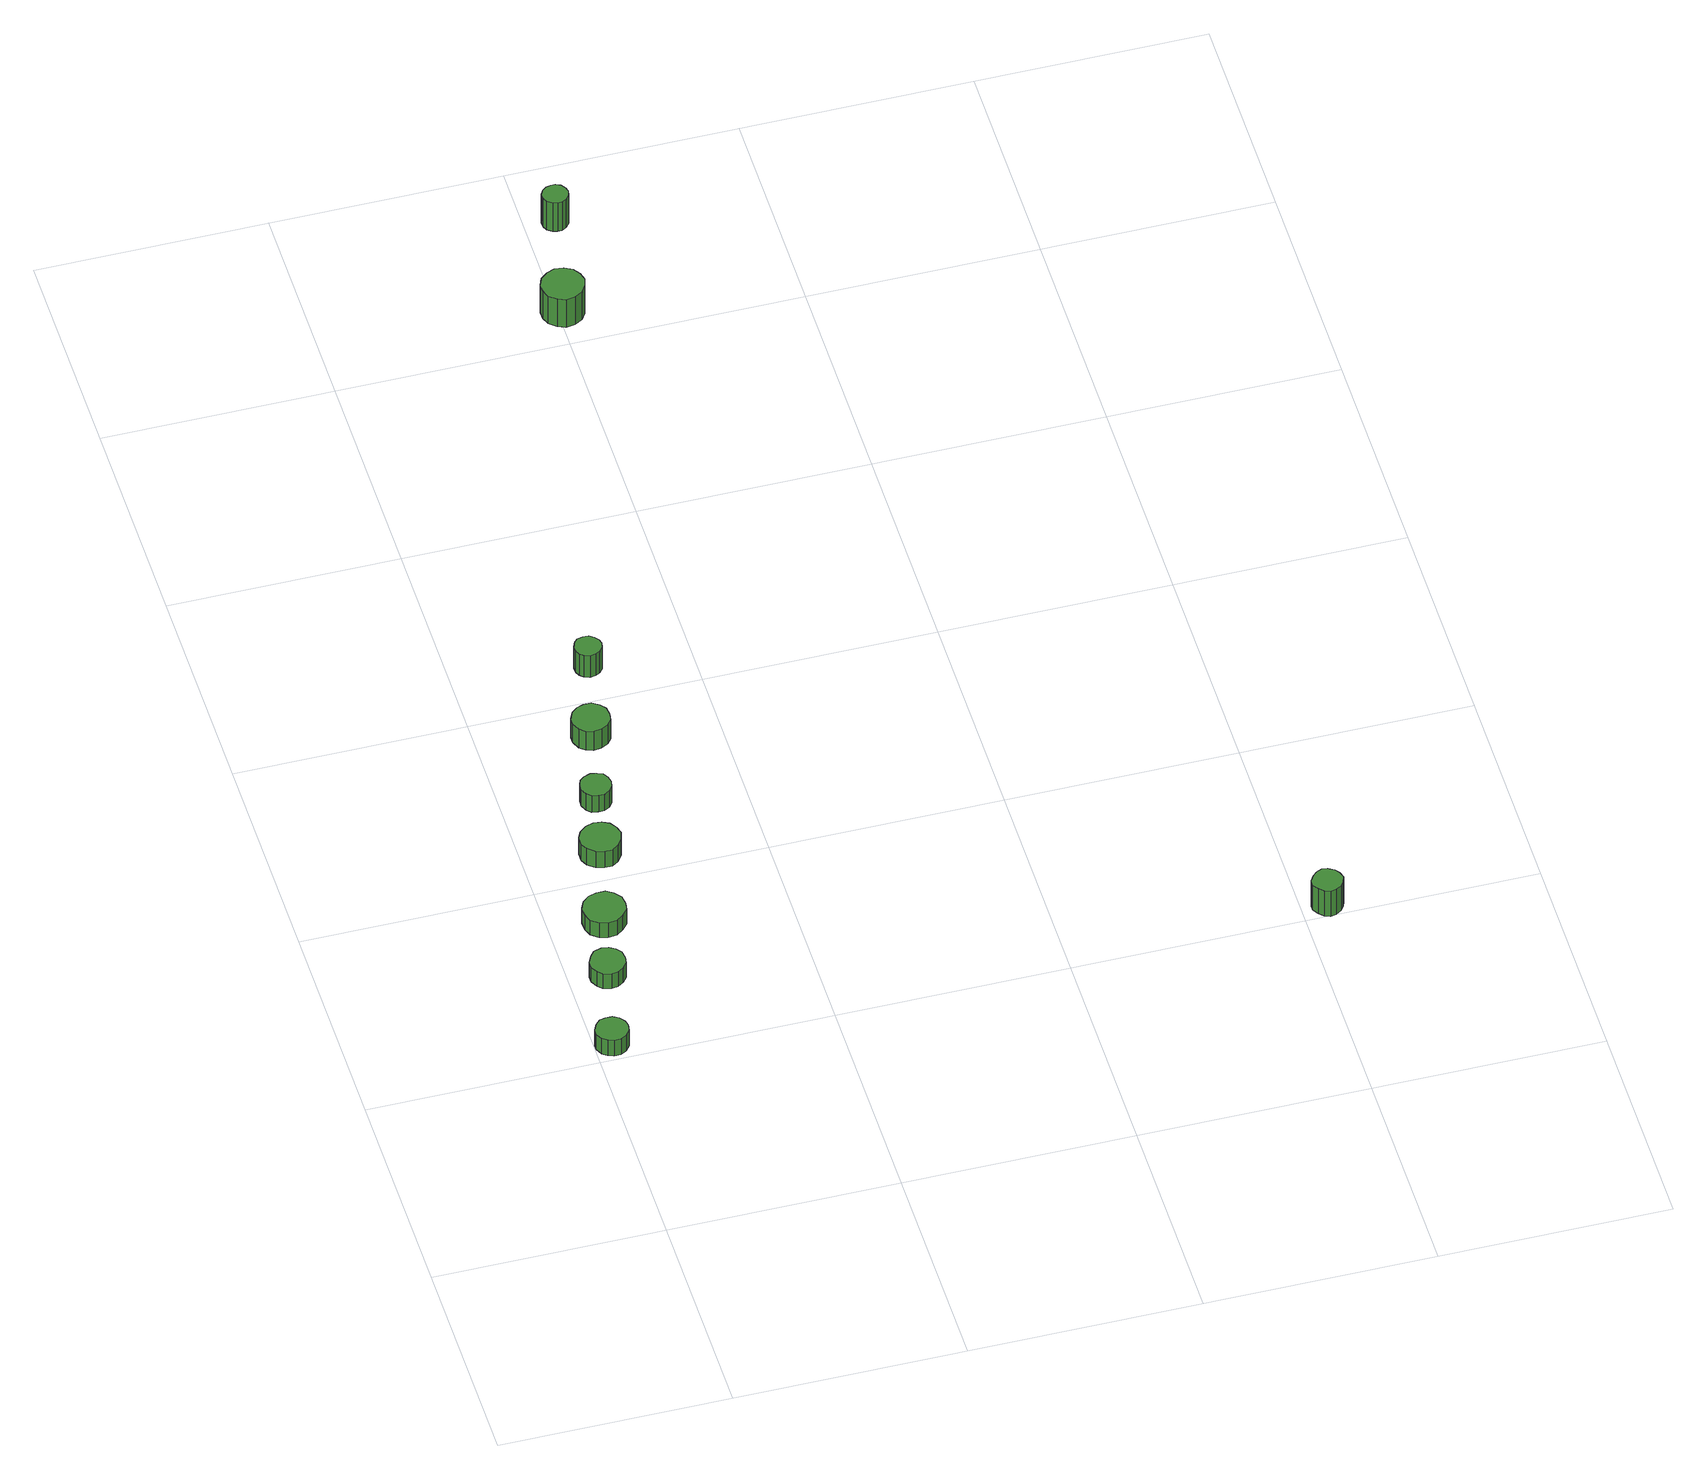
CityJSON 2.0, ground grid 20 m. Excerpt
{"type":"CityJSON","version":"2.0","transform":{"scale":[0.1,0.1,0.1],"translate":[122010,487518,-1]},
"CityObjects":{
"tree1":{"type":"SolitaryVegetationObject","attributes":{"function":"something"},"geometry":[{"type":"MultiSurface","lod":"1","boundaries":[[[0,1,2,3,4,5,6,7,8,9,10,11,12,13,14]],[[15,16,17,18,19,20,21,22,23,24,25,26,27,28,29]],[[0,29,28,1]],[[1,28,27,2]],[[2,27,26,3]],[[3,26,25,4]],[[4,25,24,5]],[[5,24,23,6]],[[6,23,22,7]],[[7,22,21,8]],[[8,21,20,9]],[[9,20,19,10]],[[10,19,18,11]],[[11,18,17,12]],[[12,17,16,13]],[[13,16,15,14]],[[14,15,29,0]]]}]},
"tree2":{"type":"SolitaryVegetationObject","attributes":{"function":"something"},"geometry":[{"type":"MultiSurface","lod":"1","boundaries":[[[30,31,32,33,34,35,36,37,38,39,40,41,42,43,44]],[[45,46,47,48,49,50,51,52,53,54,55,56,57,58,59]],[[30,59,58,31]],[[31,58,57,32]],[[32,57,56,33]],[[33,56,55,34]],[[34,55,54,35]],[[35,54,53,36]],[[36,53,52,37]],[[37,52,51,38]],[[38,51,50,39]],[[39,50,49,40]],[[40,49,48,41]],[[41,48,47,42]],[[42,47,46,43]],[[43,46,45,44]],[[44,45,59,30]]]}]},
"tree3":{"type":"SolitaryVegetationObject","attributes":{"function":"something"},"geometry":[{"type":"MultiSurface","lod":"1","boundaries":[[[60,61,62,63,64,65,66,67,68,69,70,71,72,73,74]],[[75,76,77,78,79,80,81,82,83,84,85,86,87,88,89]],[[60,89,88,61]],[[61,88,87,62]],[[62,87,86,63]],[[63,86,85,64]],[[64,85,84,65]],[[65,84,83,66]],[[66,83,82,67]],[[67,82,81,68]],[[68,81,80,69]],[[69,80,79,70]],[[70,79,78,71]],[[71,78,77,72]],[[72,77,76,73]],[[73,76,75,74]],[[74,75,89,60]]]}]},
"tree4":{"type":"SolitaryVegetationObject","attributes":{"function":"something"},"geometry":[{"type":"MultiSurface","lod":"1","boundaries":[[[90,91,92,93,94,95,96,97,98,99,100,101,102,103,104]],[[105,106,107,108,109,110,111,112,113,114,115,116,117,118,119]],[[90,119,118,91]],[[91,118,117,92]],[[92,117,116,93]],[[93,116,115,94]],[[94,115,114,95]],[[95,114,113,96]],[[96,113,112,97]],[[97,112,111,98]],[[98,111,110,99]],[[99,110,109,100]],[[100,109,108,101]],[[101,108,107,102]],[[102,107,106,103]],[[103,106,105,104]],[[104,105,119,90]]]}]},
"tree5":{"type":"SolitaryVegetationObject","attributes":{"function":"something"},"geometry":[{"type":"MultiSurface","lod":"1","boundaries":[[[120,121,122,123,124,125,126,127,128,129,130,131,132,133,134]],[[135,136,137,138,139,140,141,142,143,144,145,146,147,148,149]],[[120,149,148,121]],[[121,148,147,122]],[[122,147,146,123]],[[123,146,145,124]],[[124,145,144,125]],[[125,144,143,126]],[[126,143,142,127]],[[127,142,141,128]],[[128,141,140,129]],[[129,140,139,130]],[[130,139,138,131]],[[131,138,137,132]],[[132,137,136,133]],[[133,136,135,134]],[[134,135,149,120]]]}]},
"tree6":{"type":"SolitaryVegetationObject","attributes":{"function":"something"},"geometry":[{"type":"MultiSurface","lod":"1","boundaries":[[[150,151,152,153,154,155,156,157,158,159,160,161,162,163,164]],[[165,166,167,168,169,170,171,172,173,174,175,176,177,178,179]],[[150,179,178,151]],[[151,178,177,152]],[[152,177,176,153]],[[153,176,175,154]],[[154,175,174,155]],[[155,174,173,156]],[[156,173,172,157]],[[157,172,171,158]],[[158,171,170,159]],[[159,170,169,160]],[[160,169,168,161]],[[161,168,167,162]],[[162,167,166,163]],[[163,166,165,164]],[[164,165,179,150]]]}]},
"tree7":{"type":"SolitaryVegetationObject","attributes":{"function":"something"},"geometry":[{"type":"MultiSurface","lod":"1","boundaries":[[[180,181,182,183,184,185,186,187,188,189,190,191,192,193,194]],[[195,196,197,198,199,200,201,202,203,204,205,206,207,208,209]],[[180,209,208,181]],[[181,208,207,182]],[[182,207,206,183]],[[183,206,205,184]],[[184,205,204,185]],[[185,204,203,186]],[[186,203,202,187]],[[187,202,201,188]],[[188,201,200,189]],[[189,200,199,190]],[[190,199,198,191]],[[191,198,197,192]],[[192,197,196,193]],[[193,196,195,194]],[[194,195,209,180]]]}]},
"tree8":{"type":"SolitaryVegetationObject","attributes":{"function":"something"}},
"tree9":{"type":"SolitaryVegetationObject","attributes":{"function":"something"},"geometry":[{"type":"MultiSurface","lod":"1","boundaries":[[[210,211,212,213,214,215,216,217,218,219,220,221,222,223,224]],[[225,226,227,228,229,230,231,232,233,234,235,236,237,238,239]],[[210,239,238,211]],[[211,238,237,212]],[[212,237,236,213]],[[213,236,235,214]],[[214,235,234,215]],[[215,234,233,216]],[[216,233,232,217]],[[217,232,231,218]],[[218,231,230,219]],[[219,230,229,220]],[[220,229,228,221]],[[221,228,227,222]],[[222,227,226,223]],[[223,226,225,224]],[[224,225,239,210]]]}]},
"tree10":{"type":"SolitaryVegetationObject","attributes":{"function":"something"},"geometry":[{"type":"MultiSurface","lod":"1","boundaries":[[[240,241,242,243,244,245,246,247,248,249,250,251,252,253,254]],[[255,256,257,258,259,260,261,262,263,264,265,266,267,268,269]],[[240,269,268,241]],[[241,268,267,242]],[[242,267,266,243]],[[243,266,265,244]],[[244,265,264,245]],[[245,264,263,246]],[[246,263,262,247]],[[247,262,261,248]],[[248,261,260,249]],[[249,260,259,250]],[[250,259,258,251]],[[251,258,257,252]],[[252,257,256,253]],[[253,256,255,254]],[[254,255,269,240]]]}]},
"tree11":{"type":"SolitaryVegetationObject","attributes":{"function":"something"}},
"tree12":{"type":"SolitaryVegetationObject","attributes":{"function":"something"}},
"tree13":{"type":"SolitaryVegetationObject","attributes":{"function":"something"},"geometry":[{"type":"MultiSurface","lod":"1","boundaries":[[[270,271,272,273,274,275,276,277,278,279,280,281,282,283,284]],[[285,286,287,288,289,290,291,292,293,294,295,296,297,298,299]],[[270,299,298,271]],[[271,298,297,272]],[[272,297,296,273]],[[273,296,295,274]],[[274,295,294,275]],[[275,294,293,276]],[[276,293,292,277]],[[277,292,291,278]],[[278,291,290,279]],[[279,290,289,280]],[[280,289,288,281]],[[281,288,287,282]],[[282,287,286,283]],[[283,286,285,284]],[[284,285,299,270]]]}]}
},
"vertices":[
[29,218,25],[28,223,25],[24,228,25],[19,231,25],[13,231,25],[8,230,25],[4,226,25],[1,220,25],[1,215,25],[4,209,25],[8,206,25],[13,204,25],[19,204,25],[24,207,25],[28,212,25],[28,212,7],[24,207,7],[19,204,7],[13,204,7],[8,206,7],[4,209,7],[1,215,7],[1,220,7],[4,226,7],[8,230,7],[13,231,7],[19,231,7],[24,228,7],[28,223,7],[29,218,7],
[48,294,24],[47,301,24],[43,306,24],[38,309,24],[32,310,24],[25,308,24],[21,303,24],[18,297,24],[18,291,24],[21,285,24],[25,281,24],[32,279,24],[38,280,24],[43,283,24],[47,288,24],[47,288,7],[43,283,7],[38,280,7],[32,279,7],[25,281,7],[21,285,7],[18,291,7],[18,297,7],[21,303,7],[25,308,7],[32,310,7],[38,309,7],[43,306,7],[47,301,7],[48,294,7],
[65,354,24],[64,362,24],[59,368,24],[53,372,24],[45,372,24],[38,370,24],[32,365,24],[29,358,24],[29,350,24],[32,343,24],[38,338,24],[45,336,24],[53,337,24],[59,341,24],[64,347,24],[64,347,7],[59,341,7],[53,337,7],[45,336,7],[38,338,7],[32,343,7],[29,350,7],[29,358,7],[32,365,7],[38,370,7],[45,372,7],[53,372,7],[59,368,7],[64,362,7],[65,354,7],
[83,431,26],[81,438,26],[77,444,26],[71,447,26],[64,448,26],[57,446,26],[51,441,26],[48,435,26],[48,427,26],[51,421,26],[57,416,26],[64,414,26],[71,414,26],[77,418,26],[81,424,26],[81,424,7],[77,418,7],[71,414,7],[64,414,7],[57,416,7],[51,421,7],[48,427,7],[48,435,7],[51,441,7],[57,446,7],[64,448,7],[71,447,7],[77,444,7],[81,438,7],[83,431,7],
[91,490,26],[90,495,26],[87,500,26],[82,502,26],[77,503,26],[71,501,26],[67,498,26],[65,493,26],[65,487,26],[67,482,26],[71,478,26],[77,477,26],[82,477,26],[87,480,26],[90,484,26],[90,484,7],[87,480,7],[82,477,7],[77,477,7],[71,478,7],[67,482,7],[65,487,7],[65,493,7],[67,498,7],[71,501,7],[77,503,7],[82,502,7],[87,500,7],[90,495,7],[91,490,7],
[110,562,29],[109,569,29],[105,574,29],[99,578,29],[92,578,29],[86,576,29],[81,572,29],[78,565,29],[78,559,29],[81,552,29],[86,548,29],[92,546,29],[99,547,29],[105,550,29],[109,555,29],[109,555,7],[105,550,7],[99,547,7],[92,546,7],[86,548,7],[81,552,7],[78,559,7],[78,565,7],[81,572,7],[86,576,7],[92,578,7],[99,578,7],[105,574,7],[109,569,7],[110,562,7],
[125,639,32],[124,643,32],[121,647,32],[117,650,32],[112,650,32],[107,649,32],[104,646,32],[102,641,32],[102,636,32],[104,632,32],[107,629,32],[112,627,32],[117,628,32],[121,630,32],[124,634,32],[124,634,7],[121,630,7],[117,628,7],[112,627,7],[107,629,7],[104,632,7],[102,636,7],[102,641,7],[104,646,7],[107,649,7],[112,650,7],[117,650,7],[121,647,7],[124,643,7],[125,639,7],
[223,1038,39],[221,1045,39],[217,1051,39],[210,1055,39],[202,1056,39],[195,1053,39],[189,1048,39],[186,1041,39],[186,1034,39],[189,1027,39],[195,1022,39],[202,1019,39],[210,1020,39],[217,1024,39],[221,1030,39],[221,1030,7],[217,1024,7],[210,1020,7],[202,1019,7],[195,1022,7],[189,1027,7],[186,1034,7],[186,1041,7],[189,1048,7],[195,1053,7],[202,1056,7],[210,1055,7],[217,1051,7],[221,1045,7],[223,1038,7],
[237,1138,40],[236,1142,40],[233,1146,40],[229,1148,40],[225,1148,40],[221,1147,40],[217,1144,40],[215,1140,40],[215,1135,40],[217,1131,40],[221,1128,40],[225,1127,40],[229,1127,40],[233,1129,40],[236,1133,40],[236,1133,7],[233,1129,7],[229,1127,7],[225,1127,7],[221,1128,7],[217,1131,7],[215,1135,7],[215,1140,7],[217,1144,7],[221,1147,7],[225,1148,7],[229,1148,7],[233,1146,7],[236,1142,7],[237,1138,7],
[636,212,36],[634,218,36],[631,222,36],[626,225,36],[621,226,36],[616,224,36],[612,220,36],[609,215,36],[609,210,36],[612,205,36],[616,201,36],[621,199,36],[626,200,36],[631,203,36],[634,207,36],[634,207,7],[631,203,7],[626,200,7],[621,199,7],[616,201,7],[612,205,7],[609,210,7],[609,215,7],[612,220,7],[616,224,7],[621,226,7],[626,225,7],[631,222,7],[634,218,7],[636,212,7]
]}
